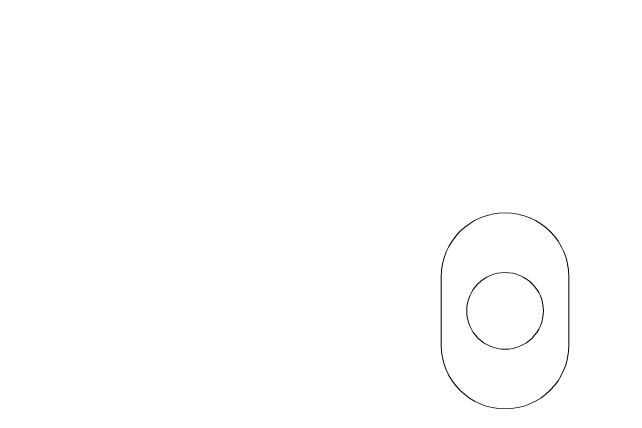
# Model space of a CAD drawing. Header units: inches. Extents: x 30.7 to 71.3, y 18.2 to 83.4.
# Drawn here: x 37.92 to 45.16, y 21.32 to 26.05 of the extents above; entities that cross this region are included whole.
import ezdxf

# ---------------------------------------------------------------- set-up
doc = ezdxf.new("R2010")
doc.units = ezdxf.units.IN
doc.header["$MEASUREMENT"] = 0
doc.layers.add('board outline', color=7, linetype='Continuous')
doc.layers.add('holes', color=7, linetype='Continuous')

# ---------------------------------------------------------------- blocks, each defined once
blk = doc.blocks.new('block 3195')
at = {"layer": 'board outline', "color": 7, "lineweight": 9, "true_color": 0xffffff}
blk.add_open_spline([(30.6675, 79.5647), (30.6675, 79.5647), (30.6675, 19.7619), (30.6675, 19.7619), (30.6675, 18.8783), (31.3839, 18.1619), (32.2675, 18.1619), (32.2675, 18.1619), (69.6852, 18.1619), (69.6852, 18.1619), (70.5689, 18.1619), (71.2852, 18.8783), (71.2852, 19.7619), (71.2852, 19.7619), (71.2852, 73.1381), (71.2852, 73.1381), (71.2852, 74.0217), (70.5689, 74.7381), (69.6852, 74.7381), (69.6852, 74.7381), (65.7352, 74.7381), (65.7352, 74.7381), (65.5972, 74.7381), (65.4852, 74.85), (65.4852, 74.9881), (65.4852, 74.9881), (65.4852, 81.8381), (65.4852, 81.8381), (65.4852, 82.7217), (64.7689, 83.4381), (63.8852, 83.4381), (63.8852, 83.4381), (34.5409, 83.4381), (34.5409, 83.4381), (34.5409, 83.4381), (30.6675, 79.5647), (30.6675, 79.5647)], degree=3, knots=[0, 0, 0, 0, 1, 1, 1, 2, 2, 2, 3, 3, 3, 4, 4, 4, 5, 5, 5, 6, 6, 6, 7, 7, 7, 8, 8, 8, 9, 9, 9, 10, 10, 10, 11, 11, 11, 12, 12, 12, 12], dxfattribs=at)
blk = doc.blocks.new('block 3351')
at = {"layer": 'holes', "color": 7, "lineweight": 9, "true_color": 0xffffff}
blk.add_open_spline([(42.9514, 22.1442), (42.9514, 21.73), (43.2872, 21.3942), (43.7014, 21.3942), (44.1156, 21.3942), (44.4514, 21.73), (44.4514, 22.1442)], degree=3, knots=[0, 0, 0, 0, 1, 1, 1, 2, 2, 2, 2], dxfattribs=at)
blk = doc.blocks.new('block 3352')
at = {"layer": 'holes', "color": 7, "lineweight": 9, "true_color": 0xffffff}
blk.add_lwpolyline([(42.9514, 22.1442), (42.9514, 22.9442)], dxfattribs=at)
blk = doc.blocks.new('block 3353')
at = {"layer": 'holes', "color": 7, "lineweight": 9, "true_color": 0xffffff}
blk.add_lwpolyline([(44.4514, 22.1442), (44.4514, 22.9442)], dxfattribs=at)
blk = doc.blocks.new('block 3354')
at = {"layer": 'holes', "color": 7, "lineweight": 9, "true_color": 0xffffff}
blk.add_open_spline([(44.4514, 22.9442), (44.4514, 23.3585), (44.1156, 23.6942), (43.7014, 23.6942), (43.2872, 23.6942), (42.9514, 23.3585), (42.9514, 22.9442)], degree=3, knots=[0, 0, 0, 0, 1, 1, 1, 2, 2, 2, 2], dxfattribs=at)
blk = doc.blocks.new('block 3355')
at = {"layer": 'holes', "color": 7, "lineweight": 9, "true_color": 0xffffff}
blk.add_open_spline([(43.2514, 22.5442), (43.2514, 22.7928), (43.4529, 22.9942), (43.7014, 22.9942), (43.9499, 22.9942), (44.1514, 22.7928), (44.1514, 22.5442), (44.1514, 22.2957), (43.9499, 22.0942), (43.7014, 22.0942), (43.4529, 22.0942), (43.2514, 22.2957), (43.2514, 22.5442), (43.2514, 22.5442), (43.2514, 22.5442), (43.2514, 22.5442)], degree=3, knots=[0, 0, 0, 0, 1, 1, 1, 2, 2, 2, 3, 3, 3, 4, 4, 4, 5, 5, 5, 5], dxfattribs=at)

msp = doc.modelspace()

# ---------------------------------------------------------------- block references
at = {"layer": 'board outline'}
msp.add_blockref('block 3195', (0, 0), dxfattribs=at)
at = {"layer": 'holes'}
for name in ['block 3354', 'block 3355', 'block 3352', 'block 3353', 'block 3351']:
    msp.add_blockref(name, (0, 0), dxfattribs=at)

doc.saveas('drawing.dxf')
